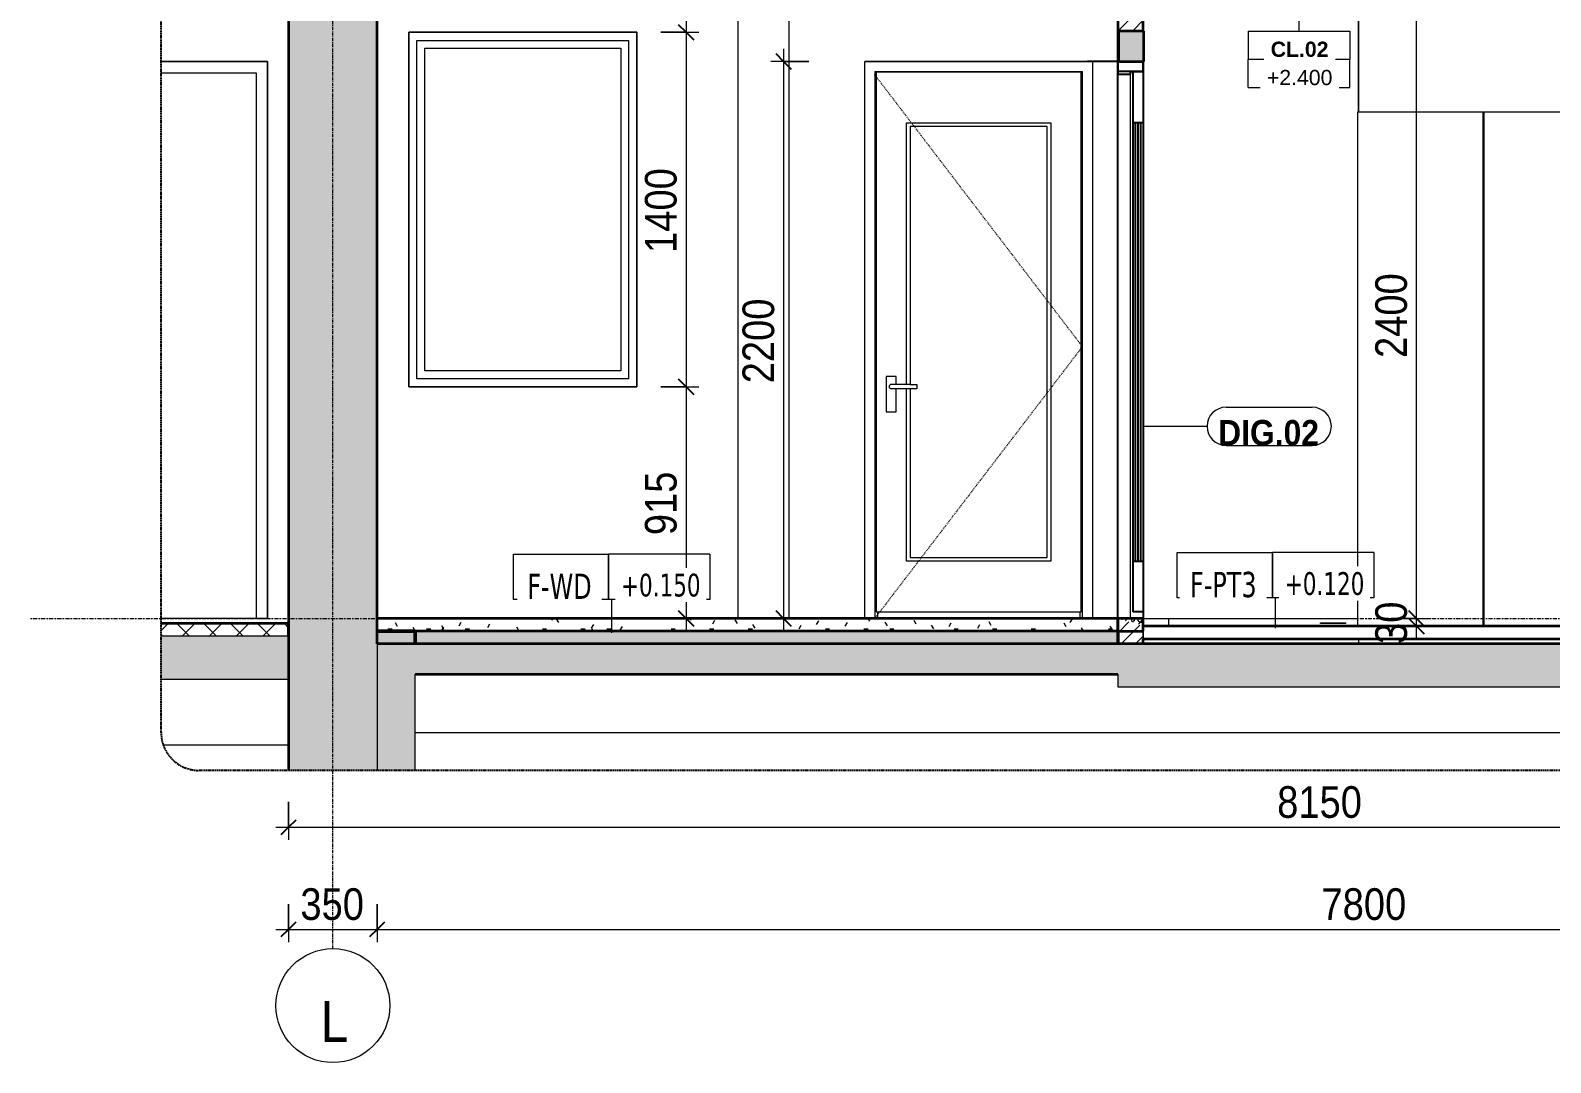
# Model space of a CAD drawing. Header units: millimetres. Extents: x 42054 to 236235, y 253 to 78637.
# Drawn here: x 97163 to 103166, y 446 to 4523 of the extents above; entities that cross this region are included whole.
import ezdxf

# ---------------------------------------------------------------- set-up
doc = ezdxf.new("R2010")
doc.units = ezdxf.units.MM
for name, pattern in [('Centre', [31.75, 6.35, -4.7625, 15.875, -4.7625]), ('Dash', [6, 3, -3]), ('Grid Line', [22.225, 12.7, -3.175, 3.175, -3.175]), ('Hidden', [7.14375, 4.7625, -2.38125])]:
    doc.linetypes.add(name, pattern=pattern)
for name, color, linetype, lineweight in [('0-5', 130, 'Continuous', 5), ('A-ANNO-DIMS', 211, 'Continuous', 9), ('A-ANNO-DIMS-50', 211, 'Continuous', 9), ('A-CLNG-IDEN', 151, 'Continuous', 9), ('A-DETL-GENF', 92, 'Continuous', 18), ('A-DETL-GENF-4', 92, 'Hidden', 25), ('A-DETL-GENF-5', 9, 'Continuous', 18), ('A-DETL-GENF-HDLN-1', 7, 'Dash', 18), ('A-DETL-MEDM', 33, 'Continuous', 35), ('A-DETL-THIN', 151, 'Continuous', 18), ('A-DOOR', 31, 'Continuous', 18), ('A-DOOR-1', 7, 'Continuous', 18), ('A-DOOR-3', 10, 'Continuous', 25), ('A-DOOR-FRAM-1', 31, 'Continuous', 18), ('A-DOOR-IDEN', 31, 'Continuous', 9), ('A-FLOR-2', 7, 'Continuous', 18), ('A-FLOR-FNSH-1', 250, 'Continuous', 35), ('A-FLOR-IDEN', 11, 'Continuous', 9), ('A-FLOR-LEVL-2', 51, 'Centre', 9), ('A-FLOR-MCUT-1', 7, 'Continuous', 18), ('A-FLOR-PATT-1', 253, 'Continuous', 18), ('A-FLOR-PATT-2', 8, 'Continuous', 18), ('A-FLOR-PATT-3', 67, 'Continuous', 18), ('A-FLOR-PATT-4', 9, 'Continuous', 18), ('A-GLAZ', 151, 'Continuous', 18), ('A-GLAZ-4', 7, 'Continuous', 18), ('A-GLAZ-CURT', 52, 'Continuous', 18), ('A-GLAZ-CURT-2', 7, 'Continuous', 18), ('A-WALL', 113, 'Continuous', 18), ('A-WALL-2', 250, 'Continuous', 35), ('A-WALL-3', 7, 'Continuous', 18), ('A-WALL-PATT-1', 9, 'Continuous', 18), ('M-EQPM', 50, 'Continuous', 18), ('M-EQPM-1', 7, 'Continuous', 18), ('S-BEAM-1', 7, 'Continuous', 18), ('S-BEAM-2', 90, 'Continuous', 50), ('S-COLS-5', 250, 'Continuous', 35), ('S-COLS-8', 7, 'Continuous', 18), ('S-COLS-9', 191, 'Continuous', 5), ('S-GRID-1', 1, 'Grid Line', 9), ('S-GRID-IDEN', 1, 'Continuous', 9)]:
    doc.layers.add(name, color=color, linetype=linetype, lineweight=lineweight)
doc.styles.add('Arial_3', font='arial.ttf', dxfattribs={"height": 60})
doc.styles.add('Arial_B', font='arialbd.ttf', dxfattribs={"width": 0.9, "height": 100})
doc.styles.add('Arial_B_3', font='arialbd.ttf', dxfattribs={"height": 60})
doc.styles.add('Tahoma', font='tahoma.ttf', dxfattribs={"width": 0.8, "height": 100})
doc.styles.add('Tahoma_1', font='tahoma.ttf', dxfattribs={"width": 0.8, "height": 90})
doc.styles.add('Tahoma_B', font='tahomabd.ttf', dxfattribs={"height": 162.5})
doc.styles.add('UTM Avo', font='', dxfattribs={"width": 0.9, "height": 125})
doc.styles.get('UTM Avo').set_extended_font_data('UTM Avo')
doc.dimstyles.new('1_Dim_chi_tiet_2_5', dxfattribs={"dimscale": 304.8, "dimtxt": 124.912619, "dimasz": 0.19685, "dimexe": 0.164042, "dimexo": 0.0625, "dimgap": 0.016404, "dimtad": 1, "dimdec": 0, "dimrnd": 5, "dimzin": 0, "dimdsep": 46, "dimtxsty": 'UTM Avo', "dimblk1": 'OBLIQUE', "dimblk2": 'OBLIQUE', "dimsah": 1, "dimcen": 0.09, "dimdle": 0.164042, "dimazin": 0, "dimtfac": 1, "dimtdec": 4, "dimtix": 1, "dimtmove": 0, "dimatfit": 3, "dimfxl": 0.328084, "dimfxlon": 1, "dimtvp": 1, "dimtolj": 1, "dimtzin": 0, "dimarcsym": 2})
pattern_1 = [(50, (-63782, 15773.77), (364.368, -31.878), [38.1, -419.1]), (355, (-63782, 15773.77), (-70.486, 382.113), [30.48, -335.28]), (100.451, (-63751.62, 15771.12), (293.885, 350.233), [32.38, -356.18]), (46.184, (-63782, 15875.38), (542.158, -84.086), [57.15, -628.65]), (96.636, (-63736.8, 15868.37), (474.805, 494.855), [48.57, -534.27]), (351.184, (-63782, 15875.4), (474.81, 494.85), [45.72, -502.92]), (21, (-63731.2, 15849.98), (303.2285, -204.5305), [38.1, -419.1]), (326, (-63731.2, 15849.98), (123.604, 368.376), [30.48, -335.28]), (71.451, (-63705.92, 15832.93), (426.834, 163.843), [32.38, -356.18]), (37.5, (-63781.99, 15773.77), (6.1766, 169.1102), [3.353, -327.863, 3.353, -337.007, -336.55]), (37.5, (-63781.99, 15773.77), (6.1766, 169.1102), [-671.576, 3.353, -333.197]), (7.5, (-63781.99, 15773.77), (133.6389, 200.3615), [3.353, -190.703, 3.353, -320.243, -128.27]), (7.5, (-63781.99, 15773.77), (133.6389, 200.3615), [-517.652, 3.353, -124.917]), (327.5, (-63895.27, 15773.77), (271.1818, -11.4584), [3.353, -123.647, 3.353, -392.887, -525.78]), (327.5, (-63895.27, 15773.77), (271.1818, -11.4584), [-523.24, 3.353, -522.427]), (317.5, (-63946.07, 15773.77), (296.2585, 50.853), [3.353, -161.747, 3.353, -259.791, -373.38]), (317.5, (-63946.07, 15773.77), (296.2585, 50.853), [-428.244, 3.353, -370.027]), (45, (-63781.99, 15773.77), (-125.7236, 125.7236), []), (45, (-63781.99, 15964.27), (-125.7236, 125.7236), [])]
pattern_2 = [(50, (104512.27, 15773.77), (364.368, -31.8783), [38.1, -419.1]), (355, (104512.27, 15773.77), (-70.486, 382.113), [30.48, -335.28]), (100.451, (104542.64, 15771.12), (293.885, 350.233), [32.38, -356.18]), (46.184, (104512.27, 15875.38), (542.158, -84.086), [57.15, -628.65]), (96.636, (104557.45, 15868.37), (474.805, 494.855), [48.57, -534.27]), (351.184, (104512.3, 15875.4), (474.81, 494.85), [45.72, -502.92]), (21, (104563.07, 15849.98), (303.2285, -204.5305), [38.1, -419.1]), (326, (104563.07, 15849.98), (123.604, 368.376), [30.48, -335.28]), (71.451, (104588.34, 15832.93), (426.834, 163.843), [32.38, -356.18]), (37.5, (104512.27, 15773.77), (6.1766, 169.1102), [3.353, -327.863, 3.353, -337.007, -336.55]), (37.5, (104512.27, 15773.77), (6.1766, 169.1102), [-671.576, 3.353, -333.197]), (7.5, (104512.27, 15773.77), (133.6389, 200.3615), [3.353, -190.703, 3.353, -320.243, -128.27]), (7.5, (104512.27, 15773.77), (133.6389, 200.3615), [-517.652, 3.353, -124.917]), (327.5, (104398.99, 15773.77), (271.1818, -11.4584), [3.353, -123.647, 3.353, -392.887, -525.78]), (327.5, (104398.99, 15773.77), (271.1818, -11.4584), [-523.24, 3.353, -522.427]), (317.5, (104348.2, 15773.77), (296.2585, 50.853), [3.353, -161.747, 3.353, -259.791, -373.38]), (317.5, (104348.2, 15773.77), (296.2585, 50.853), [-428.244, 3.353, -370.027]), (45, (104512.27, 15773.77), (-125.7236, 125.7236), []), (45, (104512.27, 15964.27), (-125.7236, 125.7236), [])]

# ---------------------------------------------------------------- blocks, each defined once
blk = doc.blocks.new('NCV_TKTC_KET CAU_rvt-5-TKCS_CĂN HỘ LOẠI 1A - MẶT CẮT 4')
at = {"layer": 'A-FLOR-PATT-1'}
h = blk.add_hatch(dxfattribs=at)
h.set_pattern_fill('FP_13', color=256, style=0, pattern_type=2)
h.set_pattern_definition(pattern_1)
h.paths.add_polyline_path([(-68394.6, 2100), (-66835.3, 2100), (-66835.3, 2150), (-69761.9, 2150), (-69761.9, 2100), (-68435.3, 2100)])
h.paths.add_polyline_path([(-61089.1, 2100), (-61089.1, 2150), (-61511.9, 2150), (-61511.9, 2100)])
h = blk.add_hatch(dxfattribs=at)
h.set_pattern_fill('FP_13', color=256, style=0, pattern_type=2)
h.set_pattern_definition(pattern_1)
h.paths.add_polyline_path([(-68394.6, 2100), (-66835.3, 2100), (-66835.3, 2150), (-69761.9, 2150), (-69761.9, 2100), (-68435.3, 2100)])
h.paths.add_polyline_path([(-61089.1, 2100), (-61089.1, 2150), (-61511.9, 2150), (-61511.9, 2100)])
at = {"layer": 'S-COLS-9'}
blk.add_hatch(color=256, dxfattribs=at).paths.add_polyline_path([(-70111.9, 1600), (-70111.9, 1600), (-70111.9, 1960)])
at = {"layer": 'A-FLOR-FNSH-1'}
for p, q in [((-70111.9, 2150), (-70111.9, 2130)), ((-66835.3, 2150), (-69761.9, 2150)), ((-66835.3, 2100), (-66835.3, 2150))]:
    blk.add_line(p, q, dxfattribs=at)
at = {"layer": 'S-BEAM-1'}
for p, q in [((-69611.9, 1750), (-68137, 1750)), ((-68137, 1750), (-66835.4, 1750)), ((-66835.4, 1750), (-65032.2, 1750)), ((-70111.9, 1700), (-70605.6, 1700))]:
    blk.add_line(p, q, dxfattribs=at)
at = {"layer": 'S-BEAM-2'}
for p, q in [((-69611.9, 2150), (-69761.9, 2150)), ((-69611.9, 2100), (-69611.9, 2150))]:
    blk.add_line(p, q, dxfattribs=at)
at = {"layer": 'S-COLS-5'}
for p, q in [((-70111.9, 5360), (-70111.9, 2130)), ((-70111.9, 1960), (-70111.9, 1600))]:
    blk.add_line(p, q, dxfattribs=at)
blk = doc.blocks.new('DOOR_CW_01 CANH MO-PANEL KINH - DIW_01-900x2200-CỬA GỖ VÂN LAMINATE-V69-TKCS_CĂN HỘ LOẠI 1A - MẶT CẮT 4')
at = {"layer": 'A-DETL-GENF-HDLN-1'}
for p, q in [((-66977, 3273.5), (-67797, 4347)), ((-67797, 2200), (-66977, 3273.5))]:
    blk.add_line(p, q, dxfattribs=at)
at = {"layer": 'A-DOOR-1'}
for p, q in [((-66937, 4400), (-67837, 4400)), ((-67837, 2200), (-67837, 4400)), ((-66937, 4400), (-66937, 2200)), ((-67797, 4360), (-67797, 2200)), ((-67797, 4360), (-66977, 4360)), ((-66982, 4358), (-67792, 4358)), ((-67792, 4358), (-67792, 2226)), ((-66982, 2226), (-66982, 4358)), ((-66977, 2200), (-66977, 4360)), ((-67672, 3124.5), (-67672, 4158)), ((-67672, 4158), (-67102, 4158)), ((-67657, 4143), (-67657, 3124.5)), ((-67117, 4143), (-67657, 4143)), ((-67117, 2441), (-67117, 4143)), ((-67102, 4158), (-67102, 2426)), ((-67712.2, 3156), (-67751.7, 3156)), ((-67751.7, 3156), (-67751.7, 3016)), ((-67657, 3124.5), (-67732, 3124.5)), ((-67712.2, 3124.5), (-67712.2, 3156)), ((-67657, 3124.5), (-67631.1, 3124.5)), ((-67631.1, 3124.5), (-67631.1, 3107.5)), ((-67657, 3107.5), (-67732, 3107.5)), ((-67712.2, 3016), (-67712.2, 3107.5)), ((-67672, 2426), (-67672, 3107.5)), ((-67657, 3107.5), (-67657, 2441)), ((-67631.1, 3107.5), (-67657, 3107.5)), ((-67751.7, 3016), (-67712.2, 3016)), ((-67102, 2426), (-67672, 2426)), ((-67657, 2441), (-67117, 2441)), ((-67792, 2226), (-66982, 2226)), ((-67787, 2226), (-67787, 2200)), ((-66987, 2226), (-66987, 2200))]:
    blk.add_line(p, q, dxfattribs=at)
for start, end in [(90, 180), (180, 270)]:
    blk.add_arc((-67732, 3116), 8.5, start, end, dxfattribs=at)
blk = doc.blocks.new('DOOR_CW_01 CANH MO-PANEL KINH - DIG_02-800x2200-CỬA NHÔM KÍNH-V70-TKCS_CĂN HỘ LOẠI 1A - MẶT CẮT 4')
at = {"layer": 'A-DOOR-1'}
for p, q in [((-66836.9, 2200), (-66836.9, 4350)), ((-66786.9, 2200), (-66786.9, 4350)), ((-66736.9, 2200), (-66736.9, 4360))]:
    blk.add_line(p, q, dxfattribs=at)
at = {"layer": 'A-DOOR-3'}
for p, q in [((-66835.3, 4400), (-66956.9, 4400)), ((-66836.9, 2200), (-66836.9, 4400)), ((-66836.9, 2200), (-66836.9, 4400)), ((-66836.9, 4400), (-66836.9, 4350)), ((-66835.3, 4400), (-66836.9, 4400)), ((-66736.9, 4400), (-66736.9, 2200)), ((-66736.9, 4400), (-66736.9, 2200)), ((-66736.9, 4360), (-66736.9, 4400)), ((-66736.9, 4360), (-66836.9, 4360)), ((-66836.9, 4350), (-66786.9, 4350)), ((-66786.9, 4350), (-66786.9, 4360)), ((-66786.9, 4360), (-66736.9, 4360)), ((-66736.9, 4360), (-66776.9, 4360)), ((-66776.9, 2226), (-66776.9, 4360)), ((-66736.9, 4158), (-66776.9, 4158)), ((-66766.9, 2426), (-66766.9, 4158)), ((-66756.9, 2426), (-66756.9, 4158)), ((-66746.9, 2426), (-66746.9, 4158)), ((-66776.9, 2426), (-66736.9, 2426)), ((-66736.9, 2226), (-66776.9, 2226))]:
    blk.add_line(p, q, dxfattribs=at)
blk = doc.blocks.new('M_Fixed - 900 x 1400-553215-TKCS_CĂN HỘ LOẠI 1A - MẶT CẮT 4')
at = {"layer": 'A-GLAZ-4'}
for p, q in [((-68737, 4515), (-69637, 4515)), ((-69637, 4515), (-69637, 3115)), ((-68737, 3115), (-68737, 4515)), ((-69605, 3147), (-69605, 4483)), ((-69605, 4483), (-68769, 4483)), ((-69574, 3178), (-69574, 4452)), ((-69574, 4452), (-68800, 4452)), ((-68800, 4452), (-68800, 3178)), ((-68769, 4483), (-68769, 3147)), ((-68769, 3147), (-69605, 3147)), ((-68800, 3178), (-69574, 3178)), ((-69637, 3115), (-68737, 3115))]:
    blk.add_line(p, q, dxfattribs=at)
blk = doc.blocks.new('THU NUOC - THU NUOC-455054-TKCS_CĂN HỘ LOẠI 1A - MẶT CẮT 4')
at = {"layer": 'M-EQPM-1'}
for p, q in [((-66037.4, 5583.2), (-65937.4, 5583.2)), ((-66037.4, 5580), (-66037.4, 5583.2)), ((-65937.4, 5580), (-65937.4, 5583.2)), ((-65937.4, 5580), (-66037.4, 5580))]:
    blk.add_line(p, q, dxfattribs=at)
blk = doc.blocks.new('System Panel - Glazed-V72-TKCS_CĂN HỘ LOẠI 1A - MẶT CẮT 4')
at = {"layer": 'A-GLAZ-CURT-2'}
for p, q in [((-64947.3, 4200), (-65391.6, 4200)), ((-65391.6, 4200), (-65391.6, 2170)), ((-64947.3, 2170), (-64947.3, 4200))]:
    blk.add_line(p, q, dxfattribs=at)
blk = doc.blocks.new('System Panel - Glazed-V73-TKCS_CĂN HỘ LOẠI 1A - MẶT CẮT 4')
at = {"layer": 'A-GLAZ-CURT-2'}
for p, q in [((-65395.1, 4200), (-65890.9, 4200)), ((-65890.9, 4200), (-65890.9, 2170)), ((-65395.1, 2170), (-65395.1, 4200)), ((-65395.1, 4200), (-65391.6, 4200))]:
    blk.add_line(p, q, dxfattribs=at)
blk = doc.blocks.new('NCV_TKTC_TANG 1_rvt-4-TKCS_CĂN HỘ LOẠI 1A - MẶT CẮT 4')
at = {"layer": 'A-FLOR-PATT-3'}
h = blk.add_hatch(dxfattribs=at)
h.set_pattern_fill('FP_15', color=256, style=0, pattern_type=2)
h.set_pattern_definition([(0, (-63781.99, 15773.775), (203.2, 50.8), [16.764, -135.636, 16.764, -135.636, -812.8]), (0, (-63781.99, 15773.775), (203.2, 50.8), [-304.8, 16.764, -288.036, 16.764, -135.636, -355.6]), (0, (-63781.99, 15773.775), (203.2, 50.8), [-762, 16.764, -84.836, 16.764, -237.236]), (120, (-63705.79, 15799.175), (-145.59409, 150.57636), [16.764, -135.636, 16.764, -948.436]), (120, (-63705.79, 15799.175), (-145.59409, 150.57636), [-169.164, -135.636, 16.764, -288.036, -508]), (120, (-63705.79, 15799.175), (-145.59409, 150.57636), [-609.6, 16.764, -135.636, 16.764, -338.836]), (120, (-63705.79, 15799.175), (-145.59409, 150.57636), [-778.764, -84.836, 16.764, -237.236]), (240, (-63680.39, 15900.775), (-57.60591, -201.37636), [16.764, -135.636, 16.764, -948.436]), (240, (-63680.39, 15900.775), (-57.60591, -201.37636), [-169.164, -135.636, 16.764, -288.036, -508]), (240, (-63680.39, 15900.775), (-57.60591, -201.37636), [-609.6, 16.764, -135.636, 16.764, -338.836]), (240, (-63680.39, 15900.775), (-57.60591, -201.37636), [-778.764, -84.836, 16.764, -237.236])])
h.paths.add_polyline_path([(-69761.9, 2150), (-66836.9, 2150), (-66836.9, 2200), (-69761.9, 2200), (-69761.9, 2150.7)])
at = {"layer": 'A-FLOR-PATT-4'}
h = blk.add_hatch(dxfattribs=at)
h.set_pattern_fill('FP_16', color=256, style=0, pattern_type=2)
h.set_pattern_definition([(180, (-63728.11, 15802.31), (-8e-15, -63.5), [6.012, -57.488]), (135, (-63723.86, 15798.06), (-63.4996, 4e-15), [6.012, -83.79]), (90, (-63723.86, 15792.046), (-63.5, 4e-15), [6.012, -57.488]), (45, (-63728.113, 15787.795), (0, 63.4996), [6.012, -83.79]), (0, (-63734.126, 15787.795), (0, 63.5), [6.012, -57.488]), (315, (-63738.377, 15792.046), (63.4996, 0), [6.012, -83.79]), (270, (-63738.38, 15798.06), (63.5, 4e-15), [6.012, -57.488]), (225, (-63734.126, 15802.31), (4e-15, -63.4996), [6.012, -83.79]), (180, (-63742.34, 15792.31), (-8e-15, -63.5), [6.892, -56.608]), (135, (-63737.464, 15787.435), (-63.4996, 4e-15), [6.892, -82.91]), (90, (-63737.464, 15780.54), (-63.5, 4e-15), [6.892, -56.608]), (45, (-63742.34, 15775.67), (0, 63.4996), [6.892, -82.91]), (0, (-63749.23, 15775.67), (0, 63.5), [6.892, -56.608]), (315, (-63754.103, 15780.543), (63.4996, 0), [6.892, -82.91]), (270, (-63754.1, 15787.435), (63.5, 4e-15), [6.892, -56.608]), (225, (-63749.23, 15792.31), (4e-15, -63.4996), [6.892, -82.91]), (180, (-63771.246, 15787.736), (-8e-15, -63.5), [4.546, -58.954]), (135, (-63768.03, 15784.52), (-63.4996, 4e-15), [4.546, -85.257]), (90, (-63768.03, 15779.976), (-63.5, 4e-15), [4.546, -58.954]), (45, (-63771.246, 15776.76), (0, 63.4996), [4.546, -85.257]), (0, (-63775.79, 15776.76), (0, 63.5), [4.546, -58.954]), (315, (-63779.006, 15779.976), (63.4996, 0), [4.546, -85.257]), (270, (-63779.006, 15784.52), (63.5, 4e-15), [4.546, -58.954]), (225, (-63775.79, 15787.736), (4e-15, -63.4996), [4.546, -85.257]), (90, (-63749.796, 15795.58), (-63.5, 4e-15), [9.093, -54.407]), (45, (-63756.226, 15789.15), (0, 63.4996), [9.093, -80.71]), (0, (-63765.32, 15789.15), (0, 63.5), [9.093, -54.407]), (315, (-63771.75, 15795.58), (63.4996, 0), [9.093, -80.71]), (270, (-63771.75, 15804.67), (63.5, 4e-15), [9.093, -54.407]), (225, (-63765.32, 15811.103), (4e-15, -63.4996), [9.093, -80.71]), (180, (-63756.226, 15811.1), (-8e-15, -63.5), [9.093, -54.407]), (135, (-63749.796, 15804.673), (-63.4996, 4e-15), [9.093, -80.71]), (90, (-63725.1, 15816.4), (-63.5, 4e-15), [11.586, -51.914]), (45, (-63733.293, 15808.21), (0, 63.4996), [11.586, -78.217]), (0, (-63744.88, 15808.21), (0, 63.5), [11.586, -51.914]), (315, (-63753.07, 15816.4), (63.4996, 0), [11.586, -78.217]), (270, (-63753.07, 15827.99), (63.5, 4e-15), [11.586, -51.914]), (225, (-63744.88, 15836.18), (4e-15, -63.4996), [11.586, -78.217]), (180, (-63733.29, 15836.18), (-8e-15, -63.5), [11.586, -51.914]), (135, (-63725.1, 15827.987), (-63.4996, 4e-15), [11.586, -78.217]), (90, (-63763.69, 15819.925), (-63.5, 4e-15), [6.013, -57.487]), (45, (-63767.945, 15815.673), (0, 63.4996), [6.013, -83.79]), (0, (-63773.96, 15815.67), (0, 63.5), [6.013, -57.487]), (315, (-63778.21, 15819.925), (63.4996, 0), [6.013, -83.79]), (270, (-63778.21, 15825.94), (63.5, 4e-15), [6.013, -57.487]), (225, (-63773.96, 15830.19), (4e-15, -63.4996), [6.013, -83.79]), (180, (-63767.945, 15830.19), (-8e-15, -63.5), [6.013, -57.487]), (135, (-63763.693, 15825.94), (-63.4996, 4e-15), [6.013, -83.79])])
h.paths.add_polyline_path([(-66737, 2170), (-66737, 2200), (-66835.3, 2199.5), (-66786.9, 2185)])
at = {"layer": 'A-WALL-PATT-1'}
h = blk.add_hatch(dxfattribs=at)
h.set_pattern_fill('FP_14', color=256, style=0, pattern_type=2)
h.set_pattern_definition([(45, (-63781.988, 15773.775), (-28.28427, 28.28427), [])])
h.paths.add_polyline_path([(-66736.9, 2100), (-66737, 2170), (-66836.9, 2200), (-66836.9, 2150), (-66835.3, 2150), (-66835.3, 2100)])
h.paths.add_polyline_path([(-66835.3, 4400), (-66835.3, 4520), (-66736.9, 4520), (-66736.9, 5330), (-66836.9, 5330), (-66836.9, 4400)])
at = {"layer": 'A-FLOR-2'}
blk.add_line((-66637.4, 2200), (-66637.4, 2170), dxfattribs=at)
at = {"layer": 'A-FLOR-FNSH-1'}
for p, q in [((-66836.9, 2200), (-69761.9, 2200)), ((-66737, 2200), (-66837, 2200)), ((-66837, 2200), (-66837, 2150)), ((-66836.9, 2100), (-66836.9, 2200)), ((-66737, 2150), (-66737, 2200)), ((-64936.9, 2170), (-66736.9, 2170)), ((-66837, 2150), (-66737, 2150)), ((-66736.9, 2120), (-64936.9, 2120))]:
    blk.add_line(p, q, dxfattribs=at)
at = {"layer": 'A-FLOR-MCUT-1'}
blk.add_line((-66736.9, 2170), (-66736.9, 2120), dxfattribs=at)
at = {"layer": 'A-WALL-2'}
for p, q in [((-66836.9, 5330), (-66836.9, 4400)), ((-66736.9, 4520), (-66736.9, 5330)), ((-66836.9, 4400), (-66835.3, 4400)), ((-66736.9, 2200), (-66836.9, 2200)), ((-66836.9, 2200), (-66836.9, 2100)), ((-66736.9, 2170), (-66736.9, 2200)), ((-66736.9, 2100), (-66736.9, 2120))]:
    blk.add_line(p, q, dxfattribs=at)
at = {"layer": 'A-WALL-3'}
for p, q in [((-65886.9, 4600), (-65886.9, 4200)), ((-69637, 3115), (-69637, 4515)), ((-69637, 4515), (-68737, 4515)), ((-68737, 4515), (-68737, 3115)), ((-67837, 2300), (-67837, 4400)), ((-67837, 4400), (-66937, 4400)), ((-66937, 4400), (-66937, 2300)), ((-68737, 3115), (-69637, 3115)), ((-67837, 2200), (-67837, 2300)), ((-66937, 2300), (-66937, 2200)), ((-66736.9, 2120), (-66736.9, 2170)), ((-65886.9, 2120), (-65886.9, 2100))]:
    blk.add_line(p, q, dxfattribs=at)
at = {"layer": 'S-COLS-8'}
for p, q in [((-68336.9, 2200), (-68336.9, 5150)), ((-68136.9, 5150), (-68136.9, 2200))]:
    blk.add_line(p, q, dxfattribs=at)
at = {"layer": 'A-DOOR'}
for name in ['DOOR_CW_01 CANH MO-PANEL KINH - DIW_01-900x2200-CỬA GỖ VÂN LAMINATE-V69-TKCS_CĂN HỘ LOẠI 1A - MẶT CẮT 4', 'DOOR_CW_01 CANH MO-PANEL KINH - DIG_02-800x2200-CỬA NHÔM KÍNH-V70-TKCS_CĂN HỘ LOẠI 1A - MẶT CẮT 4']:
    blk.add_blockref(name, (0, 0), dxfattribs=at)
at = {"layer": 'A-GLAZ'}
blk.add_blockref('M_Fixed - 900 x 1400-553215-TKCS_CĂN HỘ LOẠI 1A - MẶT CẮT 4', (0, 0), dxfattribs=at)
at = {"layer": 'A-GLAZ-CURT'}
for name in ['System Panel - Glazed-V73-TKCS_CĂN HỘ LOẠI 1A - MẶT CẮT 4', 'System Panel - Glazed-V72-TKCS_CĂN HỘ LOẠI 1A - MẶT CẮT 4']:
    blk.add_blockref(name, (0, 0), dxfattribs=at)
at = {"layer": 'M-EQPM'}
blk.add_blockref('THU NUOC - THU NUOC-455054-TKCS_CĂN HỘ LOẠI 1A - MẶT CẮT 4', (0, -3400), dxfattribs=at)
blk = doc.blocks.new('FD_05 - FD_05-1000x2200mm-835434-TKCS_CĂN HỘ LOẠI 1A - MẶT CẮT 4')
at = {"layer": 'A-DOOR-FRAM-1'}
for p, q in [((-70195.3, 4400), (-70615.3, 4400)), ((-70195.3, 2200), (-70195.3, 4400)), ((-70615.3, 4355), (-70240.3, 4355)), ((-70240.3, 4355), (-70240.3, 2200)), ((-70240.3, 2200), (-70195.3, 2200))]:
    blk.add_line(p, q, dxfattribs=at)
blk = doc.blocks.new('BORDER VIEW - BORDER VIEW-2570486-TKCS_CĂN HỘ LOẠI 1A - MẶT CẮT 4')
at = {"layer": 'A-DETL-GENF-4'}
for p, q in [((-70615.3, 1750), (-70615.3, 5943.5)), ((-61239.1, 1600), (-70465.3, 1600))]:
    blk.add_line(p, q, dxfattribs=at)
blk.add_arc((-70465.3, 1750), 150, 180, 270, dxfattribs=at)
blk = doc.blocks.new('Grid - M_Grid Head - Circle-353313-TKCS_CĂN HỘ LOẠI 1A - MẶT CẮT 4')
at = {"layer": 'S-GRID-IDEN'}
blk.add_circle((-61736.9, 671.1), 225, dxfattribs=at)
blk = doc.blocks.new('DIMBLOCK82-TKCS_CĂN HỘ LOẠI 1A - MẶT CẮT 4')
at = {"layer": 'A-ANNO-DIMS-50'}
for p, q in [((98182.4, 1072.2), (98182.4, 922.2)), ((98182.4, 972.2), (98182.4, 1072.2)), ((98532.3, 1072.2), (98532.3, 922.2)), ((98532.3, 972.2), (98532.3, 1072.2)), ((98132.4, 972.2), (98532.3, 972.2))]:
    blk.add_line(p, q, dxfattribs=at)
at = {"layer": 'A-ANNO-DIMS-50', "lineweight": 25}
for p, q in [((98182.4, 972.2), (98152.4, 942.2)), ((98182.4, 972.2), (98212.4, 1002.2)), ((98532.3, 972.2), (98502.3, 942.2)), ((98532.3, 972.2), (98562.3, 1002.2))]:
    blk.add_line(p, q, dxfattribs=at)
at = {"layer": 'A-ANNO-DIMS-50', "color": 0, "insert": (98229, 1134.6), "char_height": 125, "width": 308.118, "attachment_point": 1, "line_spacing_factor": 1.110334, "style": 'UTM Avo'}
blk.add_mtext('350', dxfattribs=at)
blk = doc.blocks.new('_Oblique')
at = {"color": 0, "linetype": 'ByBlock', "lineweight": -2}
blk.add_line((-0.5, -0.5), (0.5, 0.5), dxfattribs=at)
blk = doc.blocks.new('DIMBLOCK83-TKCS_CĂN HỘ LOẠI 1A - MẶT CẮT 4')
at = {"layer": 'A-ANNO-DIMS-50'}
for p, q in [((98532.3, 1072.2), (98532.3, 922.2)), ((98532.3, 972.2), (98532.3, 1072.2)), ((106332.4, 1072.2), (106332.4, 922.2)), ((106332.4, 972.2), (106332.4, 1072.2)), ((98532.3, 972.2), (106332.4, 972.2))]:
    blk.add_line(p, q, dxfattribs=at)
at = {"layer": 'A-ANNO-DIMS-50', "lineweight": 25}
for p, q in [((98532.3, 972.2), (98502.3, 942.2)), ((98532.3, 972.2), (98562.3, 1002.2)), ((106332.4, 972.2), (106302.4, 942.2)), ((106332.4, 972.2), (106362.4, 1002.2))]:
    blk.add_line(p, q, dxfattribs=at)
at = {"layer": 'A-ANNO-DIMS-50', "color": 0, "insert": (102261.2, 1134.6), "char_height": 125, "width": 410.824, "attachment_point": 1, "line_spacing_factor": 1.110334, "style": 'UTM Avo'}
blk.add_mtext('7800', dxfattribs=at)
blk = doc.blocks.new('DIMBLOCK85-TKCS_CĂN HỘ LOẠI 1A - MẶT CẮT 4')
at = {"layer": 'A-ANNO-DIMS-50'}
for p, q in [((98182.4, 1475.4), (98182.4, 1325.4)), ((98182.4, 1375.4), (98182.4, 1475.4)), ((106332.4, 1475.4), (106332.4, 1325.4)), ((106332.4, 1375.4), (106332.4, 1475.4)), ((98132.4, 1375.4), (106332.4, 1375.4))]:
    blk.add_line(p, q, dxfattribs=at)
at = {"layer": 'A-ANNO-DIMS-50', "lineweight": 25}
for p, q in [((98182.4, 1375.4), (98212.4, 1405.4)), ((106332.4, 1375.4), (106362.4, 1405.4)), ((98182.4, 1375.4), (98152.4, 1345.4)), ((106332.4, 1375.4), (106302.4, 1345.4))]:
    blk.add_line(p, q, dxfattribs=at)
at = {"layer": 'A-ANNO-DIMS-50', "color": 0, "insert": (102086.2, 1537.7), "char_height": 125, "width": 410.824, "attachment_point": 1, "line_spacing_factor": 1.110334, "style": 'UTM Avo'}
blk.add_mtext('8150', dxfattribs=at)
blk = doc.blocks.new('DIMBLOCK87-TKCS_CĂN HỘ LOẠI 1A - MẶT CẮT 4')
at = {"layer": 'A-ANNO-DIMS-50'}
for p, q in [((100137.2, 4450), (100137.2, 2150)), ((100237.2, 4400), (100087.2, 4400)), ((100137.2, 4400), (100237.2, 4400)), ((100237.2, 2200), (100087.2, 2200)), ((100137.2, 2200), (100237.2, 2200))]:
    blk.add_line(p, q, dxfattribs=at)
at = {"layer": 'A-ANNO-DIMS-50', "lineweight": 25}
for p, q in [((100137.2, 4400), (100107.2, 4430)), ((100137.2, 4400), (100167.2, 4370)), ((100137.2, 2200), (100107.2, 2230)), ((100137.2, 2200), (100167.2, 2170))]:
    blk.add_line(p, q, dxfattribs=at)
at = {"layer": 'A-ANNO-DIMS-50', "color": 0, "insert": (99974.8, 3128.8), "char_height": 125, "width": 410.824, "attachment_point": 1, "rotation": 90, "line_spacing_factor": 1.110334, "style": 'UTM Avo'}
blk.add_mtext('2200', dxfattribs=at)
blk = doc.blocks.new('DIMBLOCK88-TKCS_CĂN HỘ LOẠI 1A - MẶT CẮT 4')
at = {"layer": 'A-ANNO-DIMS-50'}
for p, q in [((99752, 4565), (99752, 3115)), ((99652, 4515), (99802, 4515)), ((99752, 4515), (99652, 4515)), ((99652, 3115), (99802, 3115)), ((99752, 3115), (99652, 3115))]:
    blk.add_line(p, q, dxfattribs=at)
at = {"layer": 'A-ANNO-DIMS-50', "lineweight": 25}
for p, q in [((99752, 4515), (99722, 4545)), ((99752, 4515), (99782, 4485)), ((99752, 3115), (99722, 3145)), ((99752, 3115), (99782, 3085))]:
    blk.add_line(p, q, dxfattribs=at)
at = {"layer": 'A-ANNO-DIMS-50', "color": 0, "insert": (99589.6, 3643.8), "char_height": 125, "width": 410.824, "attachment_point": 1, "rotation": 90, "line_spacing_factor": 1.110334, "style": 'UTM Avo'}
blk.add_mtext('1400', dxfattribs=at)
blk = doc.blocks.new('DIMBLOCK89-TKCS_CĂN HỘ LOẠI 1A - MẶT CẮT 4')
at = {"layer": 'A-ANNO-DIMS-50', "lineweight": 25}
for p, q in [((99752, 3115), (99722, 3145)), ((99752, 3115), (99782, 3085)), ((99752, 2200), (99722, 2230)), ((99752, 2200), (99782, 2170))]:
    blk.add_line(p, q, dxfattribs=at)
at = {"layer": 'A-ANNO-DIMS-50'}
for p, q in [((99652, 3115), (99802, 3115)), ((99752, 3115), (99652, 3115)), ((99752, 3115), (99752, 2150)), ((99852, 2200), (99702, 2200)), ((99752, 2200), (99852, 2200))]:
    blk.add_line(p, q, dxfattribs=at)
at = {"layer": 'A-ANNO-DIMS-50', "color": 0, "insert": (99589.6, 2529.1), "char_height": 125, "width": 308.118, "attachment_point": 1, "rotation": 90, "line_spacing_factor": 1.110334, "style": 'UTM Avo'}
blk.add_mtext('915', dxfattribs=at)
blk = doc.blocks.new('STN_Door Tag - STN_Door Tag-1788670-TKCS_CĂN HỘ LOẠI 1A - MẶT CẮT 4')
at = {"layer": 'A-DOOR-IDEN'}
for p, q in [((-66409.7, 3034.5), (-66069.7, 3034.5)), ((-66409.7, 2883.5), (-66069.7, 2883.5))]:
    blk.add_line(p, q, dxfattribs=at)
for centre, start, end in [((-66409.7, 2959), 90, 270), ((-66069.7, 2959), 270, 90)]:
    blk.add_arc(centre, 75.5, start, end, dxfattribs=at)
blk = doc.blocks.new('DIMBLOCK91-TKCS_CĂN HỘ LOẠI 1A - MẶT CẮT 4')
at = {"layer": 'A-ANNO-DIMS-50', "lineweight": 25}
for p, q in [((102636, 2200), (102606, 2230)), ((102636, 2170), (102606, 2200)), ((102636, 2200), (102666, 2170)), ((102636, 2170), (102666, 2140))]:
    blk.add_line(p, q, dxfattribs=at)
at = {"layer": 'A-ANNO-DIMS-50'}
for p, q in [((102536, 2200), (102686, 2200)), ((102636, 2200), (102536, 2200)), ((102536, 2170), (102686, 2170)), ((102636, 2170), (102536, 2170)), ((102636, 2120), (102636, 2200))]:
    blk.add_line(p, q, dxfattribs=at)
at = {"layer": 'A-ANNO-DIMS-50', "color": 0, "insert": (102473.6, 2099.4), "char_height": 125, "width": 205.412, "attachment_point": 1, "rotation": 90, "line_spacing_factor": 1.110334, "style": 'UTM Avo'}
blk.add_mtext('30', dxfattribs=at)
blk = doc.blocks.new('DIMBLOCK92-TKCS_CĂN HỘ LOẠI 1A - MẶT CẮT 4')
at = {"layer": 'A-ANNO-DIMS-50', "lineweight": 25}
for p, q in [((102636, 4600), (102606, 4630)), ((102636, 4600), (102666, 4570)), ((102636, 2200), (102606, 2230)), ((102636, 2200), (102666, 2170))]:
    blk.add_line(p, q, dxfattribs=at)
at = {"layer": 'A-ANNO-DIMS-50'}
for p, q in [((102636, 2200), (102636, 4650)), ((102536, 4600), (102686, 4600)), ((102636, 4600), (102536, 4600)), ((102536, 2200), (102686, 2200)), ((102636, 2200), (102536, 2200))]:
    blk.add_line(p, q, dxfattribs=at)
at = {"layer": 'A-ANNO-DIMS-50', "color": 0, "insert": (102473.6, 3228.8), "char_height": 125, "width": 410.824, "attachment_point": 1, "rotation": 90, "line_spacing_factor": 1.110334, "style": 'UTM Avo'}
blk.add_mtext('2400', dxfattribs=at)
blk = doc.blocks.new('TAG SAN - TTG - TAG FFL-4075299-TKCS_CĂN HỘ LOẠI 1A - MẶT CẮT 4')
at = {"layer": 'A-FLOR-IDEN'}
for p, q in [((-63803.5, 2246.2), (-63803.5, 2425)), ((-63803.5, 2425), (-63427.5, 2425)), ((-63427.5, 2425), (-63427.5, 2246.2)), ((-63027.5, 2425), (-63427.5, 2425)), ((-63427.5, 2246.2), (-63427.5, 2425)), ((-63027.5, 2425), (-63027.5, 2246.2)), ((-63427.5, 2246.2), (-63803.5, 2246.2)), ((-63027.5, 2246.2), (-63427.5, 2246.2))]:
    blk.add_line(p, q, dxfattribs=at)
blk = doc.blocks.new('M_Ceiling Tag w Height - M_Ceiling Tag w Height-4076435-TKCS_CĂN HỘ LOẠI 1A - MẶT CẮT 4')
at = {"layer": 'A-CLNG-IDEN'}
for p, q in [((-66322.9, 4519), (-66322.9, 4407.8)), ((-66322.9, 4519), (-65921.7, 4519)), ((-65921.7, 4519), (-65921.7, 4407.8)), ((-66322.9, 4296.4), (-66322.9, 4407.8)), ((-65921.7, 4407.8), (-66322.9, 4407.8)), ((-65921.7, 4296.4), (-65921.7, 4407.8)), ((-66322.9, 4296.4), (-65921.7, 4296.4))]:
    blk.add_line(p, q, dxfattribs=at)

msp = doc.modelspace()

# ---------------------------------------------------------------- hatches: boundary and pattern name
at = {"layer": 'A-DETL-GENF-5'}
h = msp.add_hatch(dxfattribs=at)
h.set_pattern_fill('FP_13', color=256, style=0, pattern_type=2)
h.set_pattern_definition(pattern_2)
h.paths.add_polyline_path([(98350.4, 1600), (98532.3, 1600), (98532.3, 6093.5), (98182.4, 6093.5), (98182.4, 1600)])
h.paths.add_polyline_path([(106732.3, 1600), (106782.3, 1600), (106782.3, 5550), (106732.3, 5550), (106732.3, 6093.5), (106382.3, 6093.5), (106382.3, 5550), (106332.4, 5550), (106332.4, 1600), (106382.3, 1600)])
h = msp.add_hatch(dxfattribs=at)
h.set_pattern_fill('FP_13', color=256, style=0, pattern_type=2)
h.set_pattern_definition(pattern_2)
h.paths.add_polyline_path([(101459, 4400), (101559, 4400), (101559, 4520), (101459, 4520), (101459, 4448.6)])
h.paths.add_polyline_path([(98649.9, 4950), (98682.3, 4950), (98682.3, 5385), (101457.3, 5385), (101457.3, 5330), (103262, 5330), (103262, 5150), (103462, 5150.2), (103462, 5380), (106332.4, 5380), (106332.3, 5550), (103457.3, 5550), (103457.3, 5500), (98532.3, 5500), (98532.4, 4950), (98594.5, 4950)])
h.paths.add_polyline_path([(98025.1, 5360), (98182.3, 5360), (98182.3, 5530), (97679, 5530), (97679, 5360)])
h.paths.add_polyline_path([(106782.3, 5380), (107205.1, 5380), (107205.1, 5500), (106782.3, 5500), (106782.3, 5458.9)])
h = msp.add_hatch(dxfattribs=at)
h.set_pattern_fill('FP_13', color=256, style=0, pattern_type=2)
h.set_pattern_definition(pattern_2)
h.paths.add_polyline_path([(98682.3, 1600), (98682.3, 1980), (101457.3, 1980), (101457.3, 1930), (103262, 1930), (103262, 1750), (103462, 1750), (103462, 1980), (106332.4, 1980), (106332.3, 2150), (103457.3, 2150), (103457.3, 2100), (98532.3, 2100), (98532.4, 1600), (98649.9, 1600)])
h.paths.add_polyline_path([(98025.1, 1960), (98182.3, 1960), (98182.3, 2130), (97679, 2130), (97679, 1960)])
h.paths.add_polyline_path([(106782.3, 1980), (107205.1, 1980), (107205.1, 2100), (106782.3, 2100), (106782.3, 2000)])
at = {"layer": 'A-FLOR-PATT-2'}
h = msp.add_hatch(dxfattribs=at)
h.set_pattern_fill('FP_19', color=256, style=0, pattern_type=2)
h.set_pattern_definition([(45, (104512.27, 15773.775), (-53.033, 53.033), []), (135, (104512.27, 15773.775), (-53.033, -53.033), [])])
h.paths.add_polyline_path([(98025.1, 2130), (98182.3, 2130), (98182.3, 2180), (97679, 2180), (97679, 2130)])

# ---------------------------------------------------------------- linework, layer by layer
at = {"layer": 'A-CLNG-IDEN'}
msp.add_line((102172, 4624.3), (102172, 4519), dxfattribs=at)
at = {"layer": 'A-DETL-MEDM'}
for p, q in [((98182.4, 6093.5), (98182.4, 1600)), ((98532.4, 2100), (98532.4, 4950)), ((101459, 4520), (101459, 4400)), ((101559, 4520), (101459, 4520)), ((101559, 4400), (101559, 4520)), ((101459, 4400), (101559, 4400)), ((103457.3, 2100), (98532.3, 2100)), ((98682.3, 1980), (101457.3, 1980))]:
    msp.add_line(p, q, dxfattribs=at)
at = {"layer": 'A-DETL-THIN'}
for p, q in [((98182.3, 2130), (97679, 2130)), ((98182.3, 1960), (98182.3, 2130)), ((98532.3, 2100), (98532.3, 1600)), ((97679, 1960), (98182.3, 1960)), ((98682.3, 1600), (98682.3, 1980)), ((101457.3, 1980), (101457.3, 1930)), ((101457.3, 1930), (103262, 1930))]:
    msp.add_line(p, q, dxfattribs=at)
at = {"layer": 'A-DOOR-IDEN'}
msp.add_line((101558.8, 2959.5), (101809.1, 2959.5), dxfattribs=at)
at = {"layer": 'A-FLOR-FNSH-1'}
for p, q in [((98182.3, 2180), (97679, 2180)), ((98182.3, 2130), (98182.3, 2180))]:
    msp.add_line(p, q, dxfattribs=at)
at = {"layer": 'A-FLOR-IDEN'}
for p, q in [((102079.5, 2161.2), (102079.5, 2281.4)), ((99458.3, 2143.6), (99458.3, 2275.3))]:
    msp.add_line(p, q, dxfattribs=at)
at = {"layer": 'A-FLOR-LEVL-2'}
msp.add_line((97162.8, 2200), (107767.2, 2200), dxfattribs=at)
at = {"layer": 'A-WALL'}
for p, q in [((102407.3, 4200), (102407.3, 4600)), ((97679, 4400), (98099, 4400)), ((98099, 4400), (98099, 2200)), ((98099, 2200), (97679, 2200)), ((101557.3, 2200), (102403.4, 2200))]:
    msp.add_line(p, q, dxfattribs=at)
at = {"layer": 'S-GRID-1'}
for p, q in [((98357.3, 2146.1), (98357.3, 5314.5)), ((98357.3, 896.1), (98357.3, 2146.1))]:
    msp.add_line(p, q, dxfattribs=at)

# ---------------------------------------------------------------- block references
at = {"layer": '0-5'}
for name in ['NCV_TKTC_KET CAU_rvt-5-TKCS_CĂN HỘ LOẠI 1A - MẶT CẮT 4', 'NCV_TKTC_TANG 1_rvt-4-TKCS_CĂN HỘ LOẠI 1A - MẶT CẮT 4']:
    msp.add_blockref(name, (168294.3, 0), dxfattribs=at)
at = {"layer": 'A-CLNG-IDEN'}
msp.add_blockref('M_Ceiling Tag w Height - M_Ceiling Tag w Height-4076435-TKCS_CĂN HỘ LOẠI 1A - MẶT CẮT 4', (168294.3, 0), dxfattribs=at)
at = {"layer": 'A-DETL-GENF'}
msp.add_blockref('BORDER VIEW - BORDER VIEW-2570486-TKCS_CĂN HỘ LOẠI 1A - MẶT CẮT 4', (168294.3, 0), dxfattribs=at)
at = {"layer": 'A-DOOR'}
msp.add_blockref('FD_05 - FD_05-1000x2200mm-835434-TKCS_CĂN HỘ LOẠI 1A - MẶT CẮT 4', (168294.3, 0), dxfattribs=at)
at = {"layer": 'A-DOOR-IDEN'}
msp.add_blockref('STN_Door Tag - STN_Door Tag-1788670-TKCS_CĂN HỘ LOẠI 1A - MẶT CẮT 4', (168294.3, 0), dxfattribs=at)
at = {"layer": 'A-FLOR-IDEN'}
for p in [(162873.8, 29.1), (165495.1, 35.2)]:
    msp.add_blockref('TAG SAN - TTG - TAG FFL-4075299-TKCS_CĂN HỘ LOẠI 1A - MẶT CẮT 4', p, dxfattribs=at)
at = {"layer": 'S-GRID-IDEN'}
msp.add_blockref('Grid - M_Grid Head - Circle-353313-TKCS_CĂN HỘ LOẠI 1A - MẶT CẮT 4', (160094.3, 0), dxfattribs=at)

# ---------------------------------------------------------------- texts
at = {"layer": 'A-DOOR-IDEN', "insert": (102052.2, 2933.1), "char_height": 100, "width": 407.7, "attachment_point": 5, "line_spacing_factor": 0.936439, "style": 'Arial_B'}
msp.add_mtext('\\pt2.25,4.5,6.75,9,11.25,13.5,15.75,18,20.25,22.5,24.75,27,29.25,31.5,33.75,36,38.25,40.5,42.75,45,47.25,49.5,51.75,54,56.25,58.5,60.75,63,65.25,67.5,69.75,72;DIG.02', dxfattribs=at)

# ---------------------------------------------------------------- dimensions: what is measured, and where the dimension line sits
at = {"layer": 'A-ANNO-DIMS'}
for base, p1, p2, override, picture, middle in [((102636, 4600), (102536, 2200), (102536, 4600), {"dimpost": '<>', "dimfxl": 2400}, 'DIMBLOCK92-TKCS_CĂN HỘ LOẠI 1A - MẶT CẮT 4', (102566.3, 3400)), ((99752, 3115), (99652, 4515), (99652, 3115), {"dimpost": '<>', "dimfxl": 1400}, 'DIMBLOCK88-TKCS_CĂN HỘ LOẠI 1A - MẶT CẮT 4', (99682.3, 3815)), ((100137.2, 2200), (100237.2, 4400), (100237.2, 2200), {"dimpost": '<>', "dimfxl": 2200}, 'DIMBLOCK87-TKCS_CĂN HỘ LOẠI 1A - MẶT CẮT 4', (100067.5, 3300)), ((99752, 2200), (99652, 3115), (99852, 2200), {"dimpost": '<>', "dimfxl": 936.602904}, 'DIMBLOCK89-TKCS_CĂN HỘ LOẠI 1A - MẶT CẮT 4', (99682.4, 2657.5)), ((102636, 2200), (102536, 2170), (102536, 2200), {"dimpost": '<>', "dimfxl": 30}, 'DIMBLOCK91-TKCS_CĂN HỘ LOẠI 1A - MẶT CẮT 4', (102566.3, 2185))]:
    dim = msp.add_linear_dim(base=base, p1=p1, p2=p2, angle=90, dimstyle='1_Dim_chi_tiet_2_5', override=override, dxfattribs=at)
    dim.commit()
    dim.dimension.update_dxf_attribs({"geometry": picture, "text_midpoint": middle})
for base, p1, p2, override, picture, middle in [((106332.4, 1375.4), (98182.4, 1475.4), (106332.4, 1475.4), {"dimpost": '<>', "dimfxl": 8149.972751}, 'DIMBLOCK85-TKCS_CĂN HỘ LOẠI 1A - MẶT CẮT 4', (102257.4, 1445)), ((98532.3, 972.2), (98182.4, 1072.2), (98532.3, 1072.2), {"dimpost": '<>', "dimfxl": 349.941731}, 'DIMBLOCK82-TKCS_CĂN HỘ LOẠI 1A - MẶT CẮT 4', (98357.4, 1041.9)), ((106332.4, 972.2), (98532.3, 1072.2), (106332.4, 1072.2), {"dimpost": '<>', "dimfxl": 7800.031019}, 'DIMBLOCK83-TKCS_CĂN HỘ LOẠI 1A - MẶT CẮT 4', (102432.3, 1041.9))]:
    dim = msp.add_linear_dim(base=base, p1=p1, p2=p2, dimstyle='1_Dim_chi_tiet_2_5', override=override, dxfattribs=at)
    dim.commit()
    dim.dimension.update_dxf_attribs({"geometry": picture, "text_midpoint": middle})

# ---------------------------------------------------------------- next in the draw order: texts
at = {"layer": 'A-CLNG-IDEN', "insert": (102174.7, 4447.7), "char_height": 60, "width": 251.5, "attachment_point": 5, "line_spacing_factor": 0.936439, "style": 'Arial_B_3', "bg_fill": 3, "box_fill_scale": 1.25, "bg_fill_color": 256, "bg_fill_true_color": 13158600, "bg_fill_transparency": 0}
msp.add_mtext('\\pt634.9998,1270.0002,1905,2539.9998,3175.0002,3810,4444.9998,5080.0002,5715,6349.9998,6985.0002,7620,8254.9998,8890.0002,9525,10159.9998,10795.0002,11430,12064.9998,12700.0002,13335,13969.9998,14605.0002,15240,15874.9998,16510.0002,17145,17779.9998,18415.0002,19050,19684.9998,20320.0002;CL.02', dxfattribs=at)
at = {"layer": 'A-FLOR-IDEN', "attachment_point": 5, "line_spacing_factor": 0.996129, "bg_fill": 3, "box_fill_scale": 1.25, "bg_fill_color": 256, "bg_fill_true_color": 13158600, "bg_fill_transparency": 0}
for s, insert, char_height, width, style in [('\\pt4,8,12,16,20,24,28,32,36,40,44,48,52,56,60,64,68,72,76,80,84,88,92,96,100,104,108,112,116,120,124,128;F-WD', (99251.9, 2327.1), 100, 283.2, 'Tahoma'), ('\\pt4,8,12,16,20,24,28,32,36,40,44,48,52,56,60,64,68,72,76,80,84,88,92,96,100,104,108,112,116,120,124,128;F-PT3', (101873.4, 2333.2), 100, 293.6, 'Tahoma'), ('\\pt3.9996,8.0001,11.9997,16.0002,19.9998,24.0003,27.9999,32.0004,36,39.9996,44.0001,47.9997,52.0002,55.9998,60.0003,63.9999,68.0004,72,75.9996,80.0001,83.9997,88.0002,91.9998,96.0003,99.9999,104.0004,108,111.9996,116.0001,119.9997,124.0002,127.9998;+0.120', (102273.4, 2337.2), 90, 314.8, 'Tahoma_1'), ('\\pt3.9996,8.0001,11.9997,16.0002,19.9998,24.0003,27.9999,32.0004,36,39.9996,44.0001,47.9997,52.0002,55.9998,60.0003,63.9999,68.0004,72,75.9996,80.0001,83.9997,88.0002,91.9998,96.0003,99.9999,104.0004,108,111.9996,116.0001,119.9997,124.0002,127.9998;+0.150', (99652.1, 2331.1), 90, 314.8, 'Tahoma_1')]:
    msp.add_mtext(s, dxfattribs=dict(at, insert=insert, char_height=char_height, width=width, style=style))
at = {"layer": 'S-GRID-IDEN', "insert": (98359.4, 608.7), "char_height": 162.5, "width": 129, "attachment_point": 5, "line_spacing_factor": 0.996129, "style": 'Tahoma_B', "bg_fill": 3, "box_fill_scale": 1.25, "bg_fill_color": 256, "bg_fill_true_color": 13158600, "bg_fill_transparency": 0}
msp.add_mtext('\\pt634.99962,1269.99925,1905.0005,2540.00013,3174.99975,3809.99937,4445.00062,5080.00025,5714.99987,6349.9995,6985.00075,7620.00037,8255,8889.99962,9524.99925,10160.0005,10795.00013,11429.99975,12064.99938,12700.00063,13335.00025,13969.99988,14604.9995,15240.00075,15875.00038,16510,17144.99963,17779.99925,18415.0005,19050.00013,19684.99975,20319.99938;L', dxfattribs=at)

# ---------------------------------------------------------------- next in the draw order: texts
at = {"layer": 'A-CLNG-IDEN', "insert": (102175, 4336), "char_height": 60, "width": 281, "attachment_point": 5, "line_spacing_factor": 0.936439, "style": 'Arial_3', "bg_fill": 3, "box_fill_scale": 1.25, "bg_fill_color": 256, "bg_fill_true_color": 13158600, "bg_fill_transparency": 0}
msp.add_mtext('\\pt634.9998,1270.0002,1905,2539.9998,3175.0002,3810,4444.9998,5080.0002,5715,6349.9998,6985.0002,7620,8254.9998,8890.0002,9525,10159.9998,10795.0002,11430,12064.9998,12700.0002,13335,13969.9998,14605.0002,15240,15874.9998,16510.0002,17145,17779.9998,18415.0002,19050,19684.9998,20320.0002;+2.400', dxfattribs=at)

doc.saveas('drawing.dxf')
